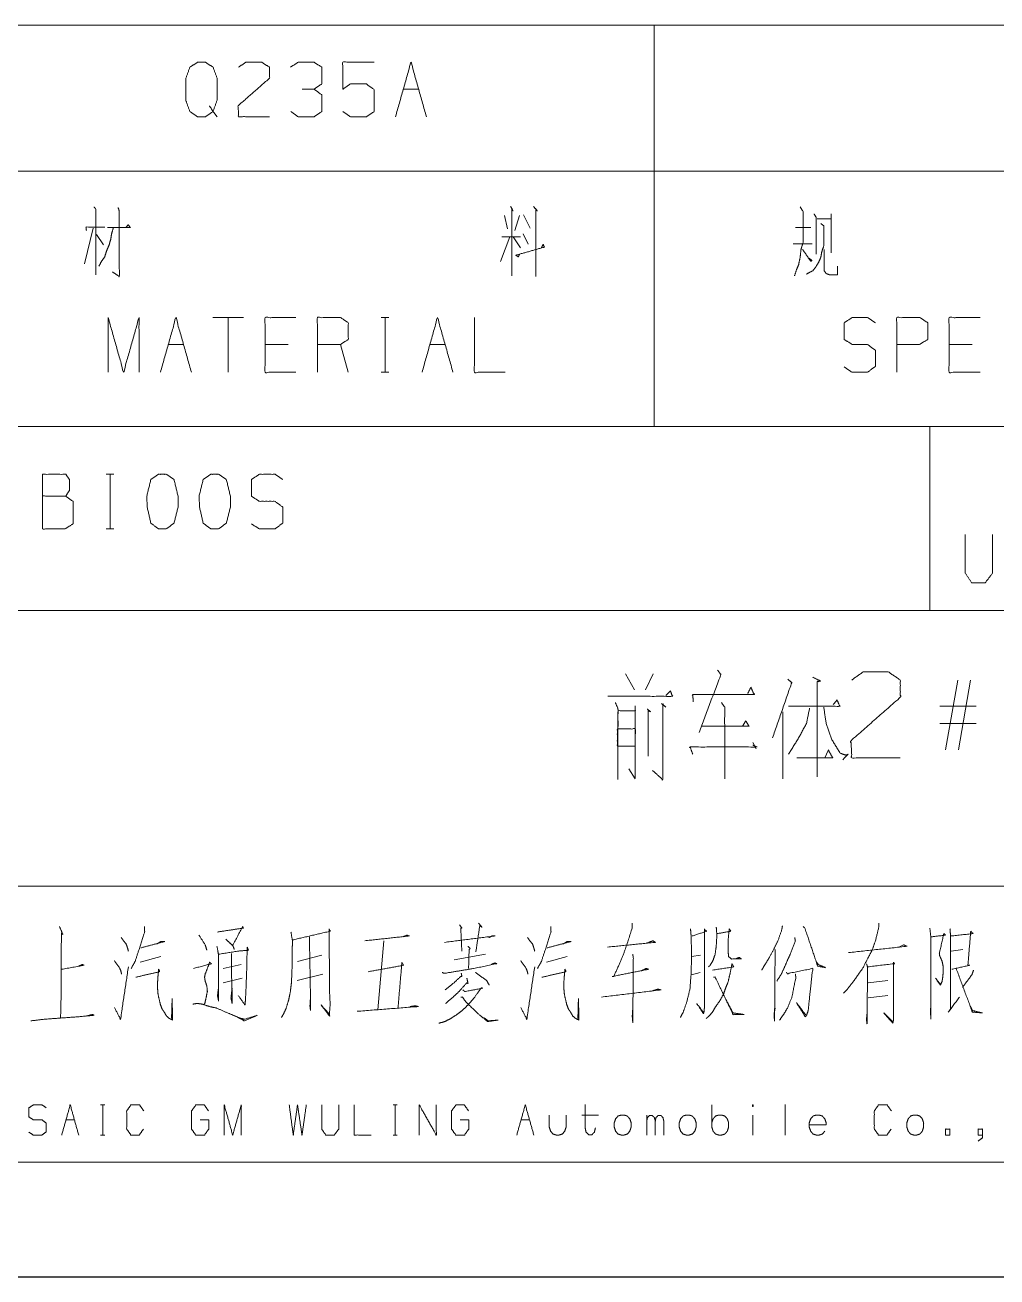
# Model space of a CAD drawing. Header units: millimetres. Extents: x 2210 to 79821, y -19430 to 2344.
# Drawn here: x 6963.5 to 7005.8, y 1492.8 to 1547.3 of the extents above; entities that cross this region are included whole.
import ezdxf

# ---------------------------------------------------------------- set-up
doc = ezdxf.new("R2010")
doc.units = ezdxf.units.MM
doc.layers.add('101', color=7, linetype='Continuous', true_color=0xffffff)

msp = doc.modelspace()

# ---------------------------------------------------------------- linework, layer by layer
msp.add_line((2209.782, 1492.822), (13049.157, 1492.822))
at = {"layer": '101', "color": 72, "linetype": 'Continuous', "lineweight": 18}
for p, q in [((6960.916, 1547.284), (6990.916, 1547.284)), ((6990.916, 1547.284), (7015.916, 1547.284)), ((6990.916, 1547.284), (6990.916, 1540.934)), ((6980.003, 1544.497), (6980.674, 1544.497)), ((6960.916, 1540.934), (6990.916, 1540.934)), ((6990.916, 1540.934), (7015.916, 1540.934)), ((6990.916, 1540.934), (6990.916, 1529.822)), ((6984.41, 1538.997), (6984.534, 1538.422)), ((6985.064, 1538.997), (6984.852, 1538.347)), ((6985.241, 1539.022), (6985.524, 1538.447)), ((6998.017, 1538.847), (6998.618, 1538.847)), ((6998.618, 1539.072), (6998.618, 1537.372)), ((6966.517, 1538.447), (6966.128, 1536.897)), ((6966.658, 1538.172), (6966.959, 1537.722)), ((6984.64, 1538.072), (6984.234, 1536.997)), ((6984.287, 1538.072), (6985.1, 1538.072)), ((6984.781, 1538.072), (6985.1, 1537.597)), ((6985.223, 1538.197), (6985.435, 1537.747)), ((6997.063, 1538.472), (6997.735, 1538.472)), ((6996.975, 1537.772), (6997.788, 1537.772)), ((6973.059, 1534.559), (6971.716, 1534.559)), ((6972.387, 1534.559), (6972.387, 1532.184)), ((6979.04, 1534.559), (6979.376, 1534.559)), ((6979.217, 1534.559), (6979.217, 1532.184)), ((6969.775, 1533.384), (6970.447, 1533.384)), ((6975, 1533.384), (6973.992, 1533.384)), ((6977.612, 1532.184), (6977.276, 1533.384)), ((6981.157, 1533.384), (6981.829, 1533.384)), ((7004.762, 1533.384), (7003.755, 1533.384)), ((6979.04, 1532.184), (6979.376, 1532.184)), ((6960.916, 1529.822), (6990.916, 1529.822)), ((6990.916, 1529.822), (7015.916, 1529.822)), ((6967.081, 1527.739), (6967.416, 1527.739)), ((6967.257, 1527.739), (6967.257, 1525.364)), ((6967.081, 1525.364), (6967.416, 1525.364)), ((6989.68, 1519.065), (6990.069, 1518.357)), ((6990.876, 1519.065), (6990.542, 1518.357)), ((7003.602, 1515.758), (7004.131, 1518.79)), ((7004.688, 1518.79), (7004.159, 1515.758)), ((6996.516, 1517.412), (6996.516, 1514.499)), ((7004.938, 1517.648), (7003.352, 1517.648)), ((7004.938, 1516.9), (7003.352, 1516.9)), ((6995.352, 1515.798), (6995.213, 1516.073)), ((6998.492, 1515.719), (6998.353, 1515.404)), ((6989.819, 1514.932), (6990.097, 1514.499)), ((6979.163, 1507.448), (6978.895, 1504.447)), ((7001.768, 1507.276), (7001.573, 1507.172)), ((7004.353, 1507.069), (7003.841, 1507)), ((6968.555, 1506.517), (6969.458, 1506.758)), ((6976.456, 1506.827), (6975.407, 1506.551)), ((6982.211, 1506.62), (6983.577, 1506.862)), ((6986.235, 1506.517), (6987.137, 1506.758)), ((6992.94, 1506.827), (6992.55, 1506.758)), ((6972.164, 1506.241), (6972.945, 1506.413)), ((6975.383, 1505.723), (6976.505, 1505.999)), ((6992.916, 1506.068), (6992.55, 1505.965)), ((6972.164, 1505.62), (6972.994, 1505.827)), ((7001.085, 1505.723), (7000.232, 1505.62)), ((7000.232, 1504.964), (7001.085, 1505.068)), ((6966.829, 1500.307), (6967.014, 1500.307)), ((6966.926, 1500.307), (6966.926, 1498.996)), ((6979.558, 1500.307), (6979.743, 1500.307)), ((6979.655, 1500.307), (6979.655, 1498.996)), ((6993.428, 1499.341), (6993.428, 1500.307)), ((6996.627, 1500.321), (6996.627, 1498.996)), ((6965.326, 1499.658), (6965.697, 1499.658)), ((6985.127, 1499.658), (6985.498, 1499.658)), ((6987.771, 1499.865), (6988.502, 1499.865)), ((6990.599, 1498.996), (6990.599, 1499.865)), ((6995.213, 1499.865), (6995.213, 1498.996)), ((6966.829, 1498.996), (6967.014, 1498.996)), ((6979.558, 1498.996), (6979.743, 1498.996))]:
    msp.add_line(p, q, dxfattribs=at)
at = {"layer": '101', "color": 133, "linetype": 'Continuous', "lineweight": 18}
for p, q in [((6912.916, 1529.822), (7092.916, 1529.822)), ((7002.916, 1529.822), (7002.916, 1521.822)), ((6912.916, 1521.822), (7092.916, 1521.822)), ((6962.916, 1509.822), (7071.916, 1509.822)), ((6702.916, 1497.822), (7092.916, 1497.822)), ((6912.916, 1497.822), (7092.916, 1497.822)), ((6677.916, 1492.822), (7097.916, 1492.822))]:
    msp.add_line(p, q, dxfattribs=at)
at = {"layer": '101', "color": 72, "linetype": 'Continuous', "lineweight": 18}
for points, knots in [([(6971.568, 1543.772), (6971.728, 1543.522), (6971.392, 1543.297), (6971.056, 1543.297), (6970.72, 1543.522), (6970.543, 1543.997), (6970.543, 1544.972), (6970.72, 1545.447), (6971.056, 1545.672), (6971.392, 1545.672), (6971.728, 1545.447), (6971.904, 1544.972), (6971.904, 1544.022), (6971.728, 1543.522), (6971.904, 1543.297)], [0, 0, 0.043279, 0.102317, 0.151367, 0.210407, 0.284429, 0.426831, 0.500853, 0.559894, 0.608944, 0.667982, 0.742004, 0.880755, 0.958211, 1, 1]), ([(6972.837, 1545.447), (6973.156, 1545.672), (6973.845, 1545.672), (6974.181, 1545.447), (6974.181, 1544.972), (6972.82, 1543.772), (6972.837, 1543.297), (6974.181, 1543.297)], [0, 0, 0.069691, 0.192979, 0.265274, 0.350227, 0.674741, 0.759752, 1, 1]), ([(6976.121, 1544.497), (6976.457, 1544.722), (6976.457, 1545.447), (6976.121, 1545.672), (6975.432, 1545.672), (6975.096, 1545.447)], [0, 0, 0.153872, 0.429851, 0.583723, 0.846122, 1, 1]), ([(6977.373, 1543.522), (6977.709, 1543.297), (6978.398, 1543.297), (6978.734, 1543.522), (6978.734, 1544.472), (6978.398, 1544.722), (6977.709, 1544.722), (6977.373, 1544.497), (6977.373, 1545.672), (6978.734, 1545.672)], [0, 0, 0.062229, 0.168345, 0.230571, 0.376816, 0.441264, 0.547379, 0.609609, 0.79049, 1, 1]), ([(6975.114, 1543.522), (6975.432, 1543.297), (6976.121, 1543.297), (6976.457, 1543.522), (6976.457, 1544.247), (6976.121, 1544.497), (6975.609, 1544.497)], [0, 0, 0.124123, 0.34369, 0.472445, 0.703376, 0.836727, 1, 1]), ([(6966.552, 1539.372), (6966.623, 1539.272), (6966.623, 1536.422)], [0, 0, 0.041199, 1, 1]), ([(6967.595, 1539.347), (6967.648, 1539.197), (6967.648, 1536.347), (6967.347, 1536.547)], [0, 0, 0.047209, 0.892896, 1, 1]), ([(6984.675, 1539.397), (6984.781, 1539.197), (6984.728, 1539.272), (6984.728, 1536.372)], [0, 0, 0.070344, 0.098885, 1, 1]), ([(6985.665, 1539.397), (6985.842, 1539.197), (6985.771, 1539.272), (6985.771, 1536.347)], [0, 0, 0.081006, 0.11229, 1, 1]), ([(6997.275, 1539.372), (6997.399, 1539.172), (6997.399, 1537.822), (6997.31, 1537.522), (6997.275, 1537.197), (6997.204, 1536.847), (6997.116, 1536.647), (6997.028, 1536.372)], [0, 0, 0.076125, 0.513098, 0.614331, 0.720148, 0.835726, 0.906504, 1, 1]), ([(6967.135, 1538.472), (6968.125, 1538.472), (6968.037, 1538.597), (6967.931, 1538.472)], [0, 0, 0.757413, 0.874554, 1, 1]), ([(6998.176, 1538.647), (6998.3, 1538.547), (6998.3, 1537.672), (6998.212, 1537.422), (6998.176, 1537.197), (6998.106, 1537.022), (6997.964, 1536.772), (6997.823, 1536.597), (6997.54, 1536.447)], [0, 0, 0.062435, 0.405831, 0.509895, 0.599279, 0.673351, 0.786072, 0.874364, 1, 1]), ([(6997.876, 1539.072), (6997.964, 1538.922), (6997.964, 1537.322)], [0, 0, 0.098129, 1, 1]), ([(6966.216, 1538.347), (6966.199, 1538.497), (6967.012, 1538.497)], [0, 0, 0.156667, 1, 1]), ([(6967.383, 1538.447), (6967.312, 1538.197), (6967.277, 1537.972), (6967.206, 1537.722), (6967.1, 1537.472), (6967.012, 1537.197), (6966.87, 1536.997), (6966.764, 1536.797)], [0, 0, 0.146031, 0.274053, 0.420084, 0.572724, 0.735083, 0.872755, 1, 1]), ([(6985.064, 1537.322), (6985.011, 1537.197), (6984.905, 1537.272), (6986.142, 1537.622), (6986.089, 1537.747), (6986.019, 1537.597)], [0, 0, 0.073272, 0.143369, 0.837239, 0.91051, 1, 1]), ([(6997.381, 1537.522), (6997.735, 1536.997), (6997.788, 1537.047), (6997.646, 1537.147)], [0, 0, 0.720064, 0.802978, 1, 1]), ([(6998.318, 1537.522), (6998.318, 1536.597), (6998.406, 1536.472), (6998.548, 1536.422), (6998.901, 1536.422), (6998.901, 1536.797)], [0, 0, 0.472764, 0.551003, 0.627661, 0.808338, 1, 1]), ([(6967.163, 1532.184), (6967.163, 1534.559), (6967.834, 1532.184), (6968.506, 1534.559), (6968.506, 1532.184)], [0, 0, 0.245192, 0.5, 0.754808, 1, 1]), ([(6975.335, 1532.184), (6973.992, 1532.184), (6973.992, 1534.559), (6975.335, 1534.559)], [0, 0, 0.26539, 0.73461, 1, 1]), ([(6976.269, 1532.184), (6976.269, 1534.559), (6977.276, 1534.559), (6977.612, 1534.334), (6977.612, 1533.609), (6977.276, 1533.384), (6976.269, 1533.384)], [0, 0, 0.400952, 0.571034, 0.639278, 0.761674, 0.829918, 1, 1]), ([(6983.098, 1534.559), (6983.098, 1532.184), (6984.441, 1532.184)], [0, 0, 0.638733, 1, 1]), ([(6999.184, 1532.409), (6999.52, 1532.184), (7000.209, 1532.184), (7000.545, 1532.434), (7000.545, 1533.134), (7000.209, 1533.384), (6999.538, 1533.384), (6999.184, 1533.609), (6999.184, 1534.334), (6999.538, 1534.559), (7000.209, 1534.559), (7000.545, 1534.334)], [0, 0, 0.068037, 0.184055, 0.25452, 0.372335, 0.4428, 0.555844, 0.626371, 0.748393, 0.81892, 0.931964, 1, 1]), ([(7001.479, 1532.184), (7001.479, 1534.559), (7002.486, 1534.559), (7002.822, 1534.334), (7002.822, 1533.609), (7002.468, 1533.384), (7001.479, 1533.384)], [0, 0, 0.401147, 0.571311, 0.639588, 0.762044, 0.832821, 1, 1]), ([(7005.098, 1532.184), (7003.755, 1532.184), (7003.755, 1534.559), (7005.098, 1534.559)], [0, 0, 0.26539, 0.73461, 1, 1]), ([(6964.309, 1526.789), (6964.309, 1527.739), (6965.317, 1527.739), (6965.476, 1527.514), (6965.476, 1527.039), (6965.317, 1526.789), (6964.309, 1526.789), (6964.309, 1525.364), (6965.299, 1525.364), (6965.635, 1525.589), (6965.635, 1526.564), (6965.317, 1526.789)], [0, 0, 0.115917, 0.238848, 0.272469, 0.330428, 0.366583, 0.489514, 0.66339, 0.784164, 0.833487, 0.952454, 1, 1]), ([(6969.693, 1525.364), (6970.029, 1525.614), (6970.205, 1526.314), (6970.205, 1526.789), (6970.029, 1527.514), (6969.693, 1527.739), (6969.357, 1527.739), (6969.021, 1527.514), (6968.844, 1526.789), (6968.862, 1526.314), (6969.021, 1525.614), (6969.357, 1525.364), (6969.693, 1525.364)], [0, 0, 0.067527, 0.183972, 0.260584, 0.380944, 0.446143, 0.500306, 0.565505, 0.685865, 0.76253, 0.87831, 0.945837, 1, 1]), ([(6971.969, 1525.364), (6972.305, 1525.614), (6972.482, 1526.314), (6972.482, 1526.789), (6972.305, 1527.514), (6971.969, 1527.739), (6971.634, 1527.739), (6971.298, 1527.514), (6971.121, 1526.789), (6971.139, 1526.314), (6971.298, 1525.614), (6971.634, 1525.364), (6971.969, 1525.364)], [0, 0, 0.067527, 0.183972, 0.260585, 0.380944, 0.446144, 0.500307, 0.565506, 0.685865, 0.76253, 0.87831, 0.945837, 1, 1]), ([(6973.397, 1525.589), (6973.733, 1525.364), (6974.423, 1525.364), (6974.758, 1525.614), (6974.758, 1526.314), (6974.423, 1526.564), (6973.751, 1526.564), (6973.397, 1526.789), (6973.397, 1527.514), (6973.751, 1527.739), (6974.423, 1527.739), (6974.758, 1527.514)], [0, 0, 0.068034, 0.184053, 0.254519, 0.372335, 0.442801, 0.555845, 0.62637, 0.748394, 0.818919, 0.931963, 1, 1]), ([(7004.454, 1525.121), (7004.454, 1523.443), (7004.735, 1523.023), (7005.329, 1523.023), (7005.641, 1523.443), (7005.641, 1525.121)], [0, 0, 0.337151, 0.438599, 0.557782, 0.662849, 1, 1]), ([(6993.682, 1519.223), (6993.821, 1519.026), (6992.875, 1516.506)], [0, 0, 0.082203, 1, 1]), ([(6999.516, 1518.79), (7000.017, 1519.144), (7001.103, 1519.144), (7001.631, 1518.79), (7001.631, 1518.042), (6999.488, 1516.152), (6999.516, 1515.404), (7001.631, 1515.404)], [0, 0, 0.069693, 0.192978, 0.265275, 0.350227, 0.67474, 0.759752, 1, 1]), ([(6992.624, 1517.845), (6992.597, 1518.16), (6995.269, 1518.16), (6995.129, 1518.475), (6994.99, 1518.199)], [0, 0, 0.086831, 0.820651, 0.915214, 1, 1]), ([(6996.738, 1518.829), (6996.905, 1518.672), (6996.07, 1516.27)], [0, 0, 0.082806, 1, 1]), ([(6997.824, 1518.908), (6998.158, 1518.751), (6998.019, 1518.711), (6998.019, 1514.577)], [0, 0, 0.079453, 0.110572, 1, 1]), ([(6988.9, 1518.081), (6991.711, 1518.081), (6991.628, 1518.317), (6991.433, 1518.121)], [0, 0, 0.842007, 0.917045, 1, 1]), ([(6996.766, 1517.648), (6998.993, 1517.648), (6998.881, 1517.924), (6998.714, 1517.727)], [0, 0, 0.800378, 0.907214, 1, 1]), ([(6989.234, 1517.806), (6989.346, 1517.53), (6989.346, 1514.459), (6989.346, 1517.451), (6990.097, 1517.451), (6990.097, 1517.648), (6990.097, 1514.499), (6990.097, 1516.664), (6989.318, 1516.664), (6989.318, 1515.916), (6990.069, 1515.916)], [0, 0, 0.019946, 0.226009, 0.426788, 0.477219, 0.490428, 0.701775, 0.847076, 0.899375, 0.94957, 1, 1]), ([(6990.626, 1517.53), (6990.765, 1517.412), (6990.654, 1517.451), (6990.654, 1515.483)], [0, 0, 0.080443, 0.132492, 1, 1]), ([(6991.238, 1517.766), (6991.433, 1517.609), (6991.294, 1517.727), (6991.294, 1514.459), (6990.849, 1514.853)], [0, 0, 0.05833, 0.100827, 0.861606, 1, 1]), ([(6993.849, 1517.806), (6993.988, 1517.609), (6993.988, 1514.499)], [0, 0, 0.071936, 1, 1]), ([(6997.685, 1517.569), (6997.545, 1516.9), (6997.184, 1516.231), (6996.766, 1515.562)], [0, 0, 0.306099, 0.64678, 1, 1]), ([(6998.297, 1517.609), (6998.408, 1516.9), (6998.631, 1516.231), (6999.021, 1515.601), (6999.271, 1515.522), (6999.355, 1515.562), (6999.132, 1515.325)], [0, 0, 0.252326, 0.500435, 0.760976, 0.853341, 0.885816, 1, 1]), ([(6992.986, 1516.782), (6995.046, 1516.782), (6994.907, 1517.018), (6994.768, 1516.782)], [0, 0, 0.789756, 0.894878, 1, 1]), ([(6992.597, 1515.562), (6992.485, 1515.877), (6995.38, 1515.877), (6995.213, 1515.955)], [0, 0, 0.097866, 0.945912, 1, 1]), ([(6997.128, 1515.404), (6998.687, 1515.404), (6998.492, 1515.758)], [0, 0, 0.794015, 1, 1]), ([(6965.044, 1508.069), (6965.19, 1507.724), (6965.141, 1507.828), (6965.117, 1507.103), (6965.117, 1505.068), (6965.093, 1504.102)], [0, 0, 0.088891, 0.116032, 0.287978, 0.770794, 1, 1]), ([(6968.75, 1508.069), (6968.75, 1507.828), (6968.506, 1507.069), (6968.336, 1506.551), (6968.165, 1506.241)], [0, 0, 0.124612, 0.535976, 0.817159, 1, 1]), ([(6971.92, 1507.828), (6973.042, 1508), (6973.018, 1508.069), (6972.579, 1507.241), (6972.286, 1507.517), (6972.603, 1507.207), (6972.652, 1507.069)], [0, 0, 0.361753, 0.385074, 0.683733, 0.811934, 0.953357, 1, 1]), ([(6982.455, 1508.138), (6982.552, 1508), (6982.504, 1508), (6982.552, 1507)], [0, 0, 0.138589, 0.178592, 1, 1]), ([(6983.284, 1508.207), (6983.43, 1508.035), (6983.333, 1508.104), (6983.162, 1506.965)], [0, 0, 0.151118, 0.230947, 1, 1]), ([(6986.43, 1508.069), (6986.43, 1507.828), (6986.186, 1507.069), (6986.015, 1506.551), (6985.844, 1506.241)], [0, 0, 0.124612, 0.535976, 0.817159, 1, 1]), ([(6989.966, 1508.207), (6989.966, 1508), (6989.649, 1507.034), (6989.429, 1506.482), (6989.161, 1505.896), (6989.112, 1505.896), (6990.673, 1506.206), (6990.575, 1506.241), (6990.356, 1506.137)], [0, 0, 0.046524, 0.275032, 0.408545, 0.553501, 0.564465, 0.92219, 0.945453, 1, 1]), ([(6996.501, 1508.104), (6996.476, 1507.931), (6996.306, 1507.448), (6996.135, 1507.103), (6995.915, 1506.689), (6995.745, 1506.413), (6995.598, 1506.172)], [0, 0, 0.081145, 0.319756, 0.499049, 0.717311, 0.868474, 1, 1]), ([(6997.403, 1508.069), (6997.476, 1508), (6998.037, 1506.344), (6998.379, 1506.275), (6998.062, 1506.413), (6997.964, 1506.551)], [0, 0, 0.037082, 0.681737, 0.810185, 0.937687, 1, 1]), ([(7000.695, 1508.207), (7000.695, 1508.035), (7000.549, 1507.448), (7000.402, 1507.034), (7000.256, 1506.758), (6999.988, 1506.241), (6999.598, 1505.689), (6999.329, 1505.344), (6999.159, 1505.171)], [0, 0, 0.049752, 0.224095, 0.350741, 0.440842, 0.608969, 0.803946, 0.929998, 1, 1]), ([(6967.726, 1507.586), (6967.945, 1507.31), (6967.994, 1507.172), (6968.043, 1507)], [0, 0, 0.519919, 0.73571, 1, 1]), ([(6971.115, 1507.69), (6971.384, 1507.276), (6971.457, 1507.034)], [0, 0, 0.661595, 1, 1]), ([(6975.115, 1507.828), (6975.188, 1507.414), (6975.164, 1507), (6975.164, 1506.275), (6975.139, 1505.62), (6975.09, 1505.24), (6975.017, 1504.861), (6974.895, 1504.481), (6974.798, 1504.274), (6974.7, 1504.102)], [0, 0, 0.110336, 0.219176, 0.409317, 0.581468, 0.681885, 0.783317, 0.887931, 0.947989, 1, 1]), ([(6975.188, 1507.483), (6976.822, 1507.862), (6976.773, 1507.966), (6976.773, 1507.448), (6976.798, 1506.034), (6976.798, 1505.206), (6976.822, 1504.688), (6976.798, 1504.343), (6976.798, 1504.171), (6976.432, 1504.654), (6976.773, 1504.274)], [0, 0, 0.250211, 0.267275, 0.344454, 0.55544, 0.678925, 0.756189, 0.80777, 0.833496, 0.923863, 1, 1]), ([(6975.92, 1507.621), (6975.968, 1504.895), (6975.968, 1504.412), (6975.944, 1504.619), (6975.968, 1505.033)], [0, 0, 0.711345, 0.837386, 0.891777, 1, 1]), ([(6978.334, 1507.448), (6980.26, 1507.655), (6980.163, 1507.69), (6979.992, 1507.621)], [0, 0, 0.870762, 0.917258, 1, 1]), ([(6981.796, 1507.379), (6983.991, 1507.655), (6983.87, 1507.655), (6983.723, 1507.586)], [0, 0, 0.886329, 0.935184, 1, 1]), ([(6985.405, 1507.586), (6985.625, 1507.31), (6985.674, 1507.172), (6985.722, 1507)], [0, 0, 0.519919, 0.73571, 1, 1]), ([(6992.501, 1507.966), (6992.526, 1507.69), (6992.55, 1506.827), (6992.526, 1505.999), (6992.477, 1505.344), (6992.331, 1504.757), (6992.184, 1504.343), (6992.062, 1504.102)], [0, 0, 0.070329, 0.28934, 0.499598, 0.66644, 0.819873, 0.931329, 1, 1]), ([(6992.575, 1507.655), (6993.209, 1507.862), (6993.111, 1507.931), (6993.111, 1504.585), (6993.087, 1504.343), (6993.062, 1504.274), (6992.77, 1504.723), (6993.062, 1504.343)], [0, 0, 0.122094, 0.143965, 0.756447, 0.800872, 0.814266, 0.912285, 1, 1]), ([(6993.623, 1508.035), (6993.648, 1507.69), (6993.623, 1507.241), (6993.575, 1506.862), (6993.477, 1506.586), (6993.355, 1506.379), (6993.282, 1506.31)], [0, 0, 0.190955, 0.438946, 0.650198, 0.811822, 0.94447, 1, 1]), ([(6993.672, 1507.759), (6994.258, 1507.862), (6994.184, 1507.966), (6994.136, 1507.448), (6994.136, 1507), (6994.16, 1506.758), (6994.282, 1506.655), (6994.721, 1506.655), (6994.623, 1506.724), (6994.453, 1506.655)], [0, 0, 0.209703, 0.254415, 0.437769, 0.595975, 0.681595, 0.738019, 0.892888, 0.935041, 1, 1]), ([(6997.037, 1507.586), (6997.062, 1507.448), (6996.842, 1506.862), (6996.745, 1506.655), (6996.598, 1506.31), (6996.452, 1505.999), (6996.257, 1505.689)], [0, 0, 0.067376, 0.36846, 0.478481, 0.658656, 0.823687, 1, 1]), ([(7002.914, 1508), (7002.963, 1507.586), (7002.963, 1504.067), (7002.938, 1504.343), (7002.963, 1504.654)], [0, 0, 0.092137, 0.86992, 0.931161, 1, 1]), ([(7002.987, 1507.621), (7003.597, 1507.69), (7003.524, 1507.759), (7003.329, 1506.896), (7003.329, 1506.827), (7003.377, 1506.724), (7003.451, 1506.551), (7003.499, 1506.31), (7003.499, 1506.103), (7003.475, 1505.861), (7003.451, 1505.689), (7003.377, 1505.516), (7003.158, 1505.827), (7003.377, 1505.551)], [0, 0, 0.163216, 0.189965, 0.42515, 0.443501, 0.473931, 0.523766, 0.589292, 0.644345, 0.7089, 0.755234, 0.805069, 0.906205, 1, 1]), ([(7003.792, 1507.966), (7003.816, 1507.655), (7003.816, 1504.481), (7003.719, 1504.343), (7004.207, 1504.999)], [0, 0, 0.069653, 0.779472, 0.817267, 1, 1]), ([(7003.841, 1507.655), (7004.792, 1507.759), (7004.694, 1507.862), (7004.573, 1506.379), (7004.646, 1506.379), (7003.865, 1506.206)], [0, 0, 0.276542, 0.317649, 0.747834, 0.768982, 1, 1]), ([(6968.58, 1507.138), (6969.628, 1507.414), (6969.458, 1507.414), (6969.287, 1507.31)], [0, 0, 0.745411, 0.862774, 1, 1]), ([(6971.896, 1507.207), (6971.969, 1506.827), (6971.969, 1504.826), (6971.92, 1505.068), (6971.969, 1505.413)], [0, 0, 0.129595, 0.800553, 0.883167, 1, 1]), ([(6971.969, 1506.862), (6972.847, 1507), (6973.262, 1507.034), (6973.213, 1507.172), (6973.189, 1506.103), (6973.164, 1505.447), (6973.14, 1504.895), (6973.116, 1504.654), (6972.823, 1505.068)], [0, 0, 0.19844, 0.29133, 0.324006, 0.56283, 0.709269, 0.832622, 0.88681, 1, 1]), ([(6982.821, 1507.207), (6982.918, 1507.103), (6982.869, 1507.069), (6982.845, 1506.241)], [0, 0, 0.138047, 0.196037, 1, 1]), ([(6986.259, 1507.138), (6987.308, 1507.414), (6987.137, 1507.414), (6986.966, 1507.31)], [0, 0, 0.745418, 0.86277, 1, 1]), ([(6988.892, 1507.172), (6990.966, 1507.379), (6990.868, 1507.448), (6990.6, 1507.345)], [0, 0, 0.836554, 0.884532, 1, 1]), ([(6996.184, 1507.069), (6996.159, 1503.964), (6996.135, 1504.24), (6996.184, 1504.516)], [0, 0, 0.847819, 0.923473, 1, 1]), ([(6999.378, 1506.931), (7001.915, 1507.207), (7001.768, 1507.276)], [0, 0, 0.940373, 1, 1]), ([(6967.433, 1506.586), (6967.653, 1506.275), (6967.702, 1506.172), (6967.75, 1505.999)], [0, 0, 0.564231, 0.734008, 1, 1]), ([(6970.872, 1506.241), (6971.652, 1506.448), (6971.579, 1506.517), (6971.506, 1506.31), (6971.384, 1505.999), (6971.359, 1505.861), (6971.384, 1505.689), (6971.457, 1505.482), (6971.481, 1505.24), (6971.408, 1504.895), (6971.359, 1504.688)], [0, 0, 0.288064, 0.323943, 0.402265, 0.521269, 0.571261, 0.63341, 0.711732, 0.798322, 0.924133, 1, 1]), ([(6972.53, 1506.896), (6972.53, 1506.034), (6972.555, 1505.206), (6972.555, 1504.723), (6972.506, 1504.964), (6972.555, 1505.378)], [0, 0, 0.304008, 0.595981, 0.766226, 0.853067, 1, 1]), ([(6978.48, 1506.103), (6980.017, 1506.379), (6979.943, 1506.482), (6979.773, 1504.516)], [0, 0, 0.426351, 0.460965, 1, 1]), ([(6981.699, 1506.068), (6981.772, 1506.034), (6981.821, 1506.034), (6983.065, 1506.241), (6984.065, 1506.448), (6983.991, 1506.482), (6983.821, 1506.413)], [0, 0, 0.030219, 0.048442, 0.519512, 0.900991, 0.93121, 1, 1]), ([(6985.113, 1506.586), (6985.332, 1506.275), (6985.381, 1506.172), (6985.43, 1505.999)], [0, 0, 0.564239, 0.734012, 1, 1]), ([(6989.99, 1506.862), (6990.014, 1506.689), (6989.99, 1503.895), (6989.966, 1504.171), (6989.99, 1504.516)], [0, 0, 0.048504, 0.826565, 0.903707, 1, 1]), ([(6993.453, 1506.172), (6994.38, 1506.31), (6994.306, 1506.448), (6994.233, 1506.068), (6994.136, 1505.654), (6994.038, 1505.413), (6993.941, 1505.137), (6993.794, 1504.861), (6993.599, 1504.585), (6993.453, 1504.343), (6993.306, 1504.171), (6993.184, 1504.067)], [0, 0, 0.248088, 0.28944, 0.391759, 0.504363, 0.573317, 0.650816, 0.73352, 0.823008, 0.897766, 0.957654, 1, 1]), ([(7000.159, 1506.448), (7000.207, 1506.31), (7000.183, 1504.033), (7000.183, 1503.826), (7000.159, 1504.033), (7000.183, 1504.274)], [0, 0, 0.047497, 0.786427, 0.853598, 0.921235, 1, 1]), ([(7000.207, 1506.31), (7001.329, 1506.448), (7001.329, 1506.517), (7001.378, 1506.448), (7001.329, 1506.413), (7001.329, 1503.998), (7001.305, 1503.86), (7000.915, 1504.309), (7001.305, 1503.929)], [0, 0, 0.224398, 0.238094, 0.254868, 0.266729, 0.746112, 0.77393, 0.891944, 1, 1]), ([(6965.141, 1506.206), (6966.117, 1506.379), (6966.044, 1506.413), (6965.873, 1506.344)], [0, 0, 0.788943, 0.853361, 1, 1]), ([(6967.433, 1504.55), (6967.702, 1504.033), (6968.043, 1506.31)], [0, 0, 0.202025, 1, 1]), ([(6968.36, 1505.861), (6969.409, 1506.103), (6969.36, 1506.206), (6969.336, 1505.965), (6969.311, 1505.62), (6969.311, 1505.378), (6969.336, 1505.102), (6969.433, 1504.688), (6969.507, 1504.481), (6969.604, 1504.343), (6969.702, 1504.171), (6969.824, 1504.067), (6969.97, 1503.998), (6969.946, 1504.93), (6969.921, 1504.067)], [0, 0, 0.198341, 0.219427, 0.264158, 0.327895, 0.3724, 0.423461, 0.501845, 0.542306, 0.573453, 0.609975, 0.639452, 0.669269, 0.84099, 1, 1]), ([(6982.528, 1506.034), (6982.552, 1505.896), (6982.504, 1505.896), (6982.211, 1505.62), (6981.821, 1505.309)], [0, 0, 0.128573, 0.17333, 0.54243, 1, 1]), ([(6983.138, 1506.068), (6983.626, 1505.723), (6983.748, 1505.516)], [0, 0, 0.713213, 1, 1]), ([(6985.113, 1504.55), (6985.381, 1504.033), (6985.722, 1506.31)], [0, 0, 0.202027, 1, 1]), ([(6986.039, 1505.861), (6987.088, 1506.103), (6987.04, 1506.206), (6987.015, 1505.965), (6986.991, 1505.62), (6986.991, 1505.378), (6987.015, 1505.102), (6987.113, 1504.688), (6987.186, 1504.481), (6987.283, 1504.343), (6987.381, 1504.171), (6987.503, 1504.067), (6987.649, 1503.998), (6987.625, 1504.93), (6987.601, 1504.067)], [0, 0, 0.198341, 0.219426, 0.264158, 0.327895, 0.3724, 0.423461, 0.501845, 0.542305, 0.57345, 0.609972, 0.639449, 0.66927, 0.84099, 1, 1]), ([(6993.501, 1505.861), (6993.575, 1505.861), (6994.355, 1504.24), (6994.843, 1504.24), (6994.355, 1504.309), (6994.062, 1504.861)], [0, 0, 0.021039, 0.538448, 0.678706, 0.82036, 1, 1]), ([(6997.062, 1505.999), (6997.086, 1505.861), (6996.915, 1504.999), (6996.72, 1504.516), (6996.55, 1504.24), (6996.379, 1503.998)], [0, 0, 0.064861, 0.471802, 0.712904, 0.863112, 1, 1]), ([(6996.671, 1506.068), (6996.745, 1505.999), (6996.793, 1506.034), (6997.818, 1506.241), (6997.672, 1504.895), (6997.623, 1504.412), (6997.55, 1504.205), (6997.501, 1504.136), (6997.111, 1504.757), (6997.525, 1504.205)], [0, 0, 0.021075, 0.033595, 0.252602, 0.536206, 0.63793, 0.683936, 0.701643, 0.855333, 1, 1]), ([(7004.06, 1506.241), (7004.768, 1504.343), (7005.207, 1504.309), (7004.768, 1504.412), (7004.67, 1504.619)], [0, 0, 0.643821, 0.783835, 0.927246, 1, 1]), ([(7004.816, 1506.172), (7004.743, 1505.965), (7004.329, 1505.413)], [0, 0, 0.241282, 1, 1]), ([(6982.601, 1505.309), (6982.674, 1505.24), (6983.455, 1505.378), (6983.406, 1505.413), (6983.113, 1504.999), (6982.943, 1504.792), (6982.748, 1504.585), (6982.528, 1504.378), (6982.284, 1504.205), (6982.016, 1504.033), (6981.796, 1503.929), (6981.552, 1503.86)], [0, 0, 0.029336, 0.260529, 0.277957, 0.425844, 0.50411, 0.587085, 0.675092, 0.762231, 0.855274, 0.926064, 1, 1]), ([(6982.772, 1505.827), (6982.821, 1505.585), (6982.772, 1505.62), (6982.43, 1505.24), (6982.138, 1504.964), (6981.845, 1504.723)], [0, 0, 0.154138, 0.191518, 0.510905, 0.762591, 1, 1]), ([(6988.624, 1504.999), (6991.21, 1505.309), (6991.088, 1505.344), (6990.868, 1505.275)], [0, 0, 0.879479, 0.922284, 1, 1]), ([(6982.504, 1504.999), (6982.577, 1504.999), (6982.723, 1504.792), (6983.26, 1504.274), (6983.674, 1503.929), (6984.138, 1503.998), (6983.699, 1503.964), (6983.504, 1504.102)], [0, 0, 0.026517, 0.118384, 0.388536, 0.584008, 0.7538, 0.913392, 1, 1]), ([(6970.847, 1504.688), (6971.042, 1504.723), (6971.262, 1504.688), (6971.579, 1504.585), (6971.896, 1504.516), (6972.359, 1504.309), (6972.774, 1504.136), (6973.091, 1503.964), (6973.652, 1504.205), (6973.091, 1504.033), (6972.823, 1504.102)], [0, 0, 0.051192, 0.108601, 0.194771, 0.278606, 0.409731, 0.525759, 0.619013, 0.776803, 0.92843, 1, 1]), ([(6977.992, 1504.378), (6980.651, 1504.585), (6980.529, 1504.619), (6980.309, 1504.585)], [0, 0, 0.884285, 0.926313, 1, 1]), ([(6963.8, 1503.964), (6964.385, 1504.033), (6965.8, 1504.136), (6966.556, 1504.205), (6966.483, 1504.24), (6966.215, 1504.171)], [0, 0, 0.188617, 0.642502, 0.885462, 0.911348, 1, 1]), ([(6963.717, 1499.12), (6963.902, 1498.996), (6964.283, 1498.996), (6964.468, 1499.134), (6964.468, 1499.52), (6964.283, 1499.658), (6963.912, 1499.658), (6963.717, 1499.782), (6963.717, 1500.183), (6963.912, 1500.307), (6964.283, 1500.307), (6964.468, 1500.183)], [0, 0, 0.068034, 0.184057, 0.25452, 0.372334, 0.442797, 0.555846, 0.626371, 0.748393, 0.818918, 0.931966, 1, 1]), ([(6968.701, 1499.258), (6968.516, 1498.996), (6968.155, 1498.996), (6967.97, 1499.258), (6967.97, 1500.045), (6968.155, 1500.307), (6968.526, 1500.307), (6968.711, 1500.045)], [0, 0, 0.114569, 0.243366, 0.357935, 0.638584, 0.753153, 0.885431, 1, 1]), ([(6971.169, 1499.658), (6971.54, 1499.658), (6971.54, 1499.258), (6971.354, 1498.996), (6970.974, 1498.996), (6970.789, 1499.258), (6970.789, 1500.045), (6970.984, 1500.307), (6971.345, 1500.307), (6971.53, 1500.045)], [0, 0, 0.103295, 0.214796, 0.304261, 0.410274, 0.49974, 0.718896, 0.809958, 0.910535, 1, 1]), ([(6972.213, 1498.996), (6972.213, 1500.307), (6972.583, 1498.996), (6972.954, 1500.307), (6972.954, 1498.996)], [0, 0, 0.245192, 0.5, 0.754808, 1, 1]), ([(6975.041, 1500.307), (6975.217, 1498.996), (6975.402, 1500.307), (6975.598, 1498.996), (6975.783, 1500.307)], [0, 0, 0.249746, 0.499742, 0.750003, 1, 1]), ([(6976.456, 1500.307), (6976.456, 1499.258), (6976.631, 1498.996), (6977.002, 1498.996), (6977.197, 1499.258), (6977.197, 1500.307)], [0, 0, 0.337152, 0.438599, 0.557781, 0.662848, 1, 1]), ([(6977.87, 1500.307), (6977.87, 1498.996), (6978.612, 1498.996)], [0, 0, 0.638735, 1, 1]), ([(6980.699, 1498.996), (6980.699, 1500.307), (6981.44, 1498.996), (6981.44, 1500.307)], [0, 0, 0.317574, 0.682426, 1, 1]), ([(6982.484, 1499.658), (6982.855, 1499.658), (6982.855, 1499.258), (6982.669, 1498.996), (6982.289, 1498.996), (6982.103, 1499.258), (6982.103, 1500.045), (6982.299, 1500.307), (6982.66, 1500.307), (6982.845, 1500.045)], [0, 0, 0.103295, 0.214796, 0.304261, 0.410274, 0.49974, 0.718896, 0.809958, 0.910535, 1, 1]), ([(6984.942, 1498.996), (6985.313, 1500.307), (6985.683, 1498.996)], [0, 0, 0.500001, 1, 1]), ([(6988.366, 1499.313), (6988.317, 1499.12), (6988.21, 1499.01), (6988.073, 1499.01), (6987.956, 1499.12), (6987.917, 1499.313), (6987.917, 1500.321)], [0, 0, 0.107406, 0.190396, 0.26402, 0.350759, 0.456999, 1, 1]), ([(6995.213, 1500.224), (6995.233, 1500.279), (6995.213, 1500.321), (6995.194, 1500.279), (6995.213, 1500.224)], [0, 0, 0.280627, 0.5, 0.719373, 1, 1]), ([(7001.231, 1499.258), (7001.046, 1498.996), (7000.685, 1498.996), (7000.5, 1499.258), (7000.5, 1500.045), (7000.685, 1500.307), (7001.056, 1500.307), (7001.241, 1500.045)], [0, 0, 0.114567, 0.24337, 0.357937, 0.638582, 0.753149, 0.885433, 1, 1]), ([(6986.356, 1499.865), (6986.356, 1499.341), (6986.415, 1499.161), (6986.522, 1499.037), (6986.659, 1498.996), (6986.785, 1498.996), (6986.922, 1499.037), (6987.029, 1499.161), (6987.088, 1499.341), (6987.088, 1499.865)], [0, 0, 0.242016, 0.329107, 0.404862, 0.470732, 0.529268, 0.595138, 0.670893, 0.757984, 1, 1]), ([(6989.243, 1499.161), (6989.351, 1499.037), (6989.487, 1498.996), (6989.614, 1498.996), (6989.751, 1499.037), (6989.858, 1499.161), (6989.917, 1499.341), (6989.917, 1499.534), (6989.858, 1499.7), (6989.751, 1499.824), (6989.614, 1499.865), (6989.487, 1499.865), (6989.351, 1499.824), (6989.243, 1499.7), (6989.185, 1499.534), (6989.185, 1499.341), (6989.243, 1499.161)], [0, 0, 0.063224, 0.118198, 0.167051, 0.222025, 0.285248, 0.357933, 0.432348, 0.5, 0.563224, 0.618198, 0.667051, 0.722025, 0.785248, 0.8529, 0.927315, 1, 1]), ([(6990.599, 1499.603), (6990.628, 1499.755), (6990.726, 1499.851), (6990.833, 1499.851), (6990.931, 1499.755), (6990.97, 1499.603), (6990.97, 1498.996)], [0, 0, 0.118877, 0.224452, 0.306993, 0.412569, 0.533091, 1, 1]), ([(6990.97, 1499.603), (6990.999, 1499.755), (6991.097, 1499.851), (6991.214, 1499.851), (6991.302, 1499.755), (6991.341, 1499.603), (6991.341, 1498.996)], [0, 0, 0.118605, 0.223938, 0.31376, 0.413913, 0.53416, 1, 1]), ([(6992.072, 1499.161), (6992.179, 1499.037), (6992.316, 1498.996), (6992.443, 1498.996), (6992.579, 1499.037), (6992.687, 1499.161), (6992.745, 1499.341), (6992.745, 1499.534), (6992.687, 1499.7), (6992.579, 1499.824), (6992.443, 1499.865), (6992.316, 1499.865), (6992.179, 1499.824), (6992.072, 1499.7), (6992.014, 1499.534), (6992.014, 1499.341), (6992.072, 1499.161)], [0, 0, 0.063224, 0.118198, 0.167051, 0.222025, 0.285248, 0.357933, 0.432348, 0.5, 0.563224, 0.618198, 0.667051, 0.722025, 0.785248, 0.8529, 0.927315, 1, 1]), ([(6993.428, 1499.341), (6993.486, 1499.161), (6993.594, 1499.037), (6993.73, 1498.996), (6993.857, 1498.996), (6993.994, 1499.037), (6994.101, 1499.161), (6994.16, 1499.341), (6994.16, 1499.534), (6994.101, 1499.7), (6993.994, 1499.824), (6993.857, 1499.865), (6993.73, 1499.865), (6993.594, 1499.824), (6993.486, 1499.7), (6993.428, 1499.534)], [0, 0, 0.078529, 0.146835, 0.206229, 0.25901, 0.318404, 0.38671, 0.465239, 0.545636, 0.618727, 0.687034, 0.746428, 0.799208, 0.858602, 0.926909, 1, 1]), ([(6998.344, 1499.161), (6998.237, 1499.037), (6998.1, 1498.996), (6997.973, 1498.996), (6997.837, 1499.037), (6997.73, 1499.161), (6997.671, 1499.341), (6997.671, 1499.534), (6997.73, 1499.7), (6997.837, 1499.824), (6997.973, 1499.865), (6998.1, 1499.865), (6998.237, 1499.824), (6998.344, 1499.7), (6998.403, 1499.534), (6998.403, 1499.437), (6997.671, 1499.437)], [0, 0, 0.053947, 0.100856, 0.142541, 0.189449, 0.243396, 0.305417, 0.368913, 0.426639, 0.480586, 0.527495, 0.56918, 0.616088, 0.670035, 0.727761, 0.759509, 1, 1]), ([(7001.973, 1499.161), (7002.08, 1499.037), (7002.216, 1498.996), (7002.343, 1498.996), (7002.48, 1499.037), (7002.587, 1499.161), (7002.646, 1499.341), (7002.646, 1499.534), (7002.587, 1499.7), (7002.48, 1499.824), (7002.343, 1499.865), (7002.216, 1499.865), (7002.08, 1499.824), (7001.973, 1499.7), (7001.914, 1499.534), (7001.914, 1499.341), (7001.973, 1499.161)], [0, 0, 0.063224, 0.118198, 0.167051, 0.222025, 0.285248, 0.357933, 0.432348, 0.5, 0.563224, 0.618198, 0.667051, 0.722025, 0.785248, 0.8529, 0.927315, 1, 1]), ([(7003.602, 1498.996), (7003.787, 1498.996), (7003.787, 1499.258), (7003.602, 1499.258), (7003.602, 1498.996)], [0, 0, 0.207087, 0.5, 0.707087, 1, 1]), ([(7005.201, 1498.996), (7005.016, 1498.996), (7005.016, 1499.258), (7005.201, 1499.258), (7005.201, 1498.872), (7005.016, 1498.734)], [0, 0, 0.148246, 0.357931, 0.506176, 0.815186, 1, 1])]:
    msp.add_open_spline(points, degree=1, knots=knots, dxfattribs=at)
for points in [[(6979.667, 1543.297), (6980.339, 1545.672), (6981.01, 1543.297)], [(6969.439, 1532.184), (6970.111, 1534.559), (6970.783, 1532.184)], [(6980.822, 1532.184), (6981.493, 1534.559), (6982.165, 1532.184)], [(6965.141, 1498.996), (6965.512, 1500.307), (6965.882, 1498.996)]]:
    msp.add_open_spline(points, degree=1, dxfattribs=at)

doc.saveas('drawing.dxf')
